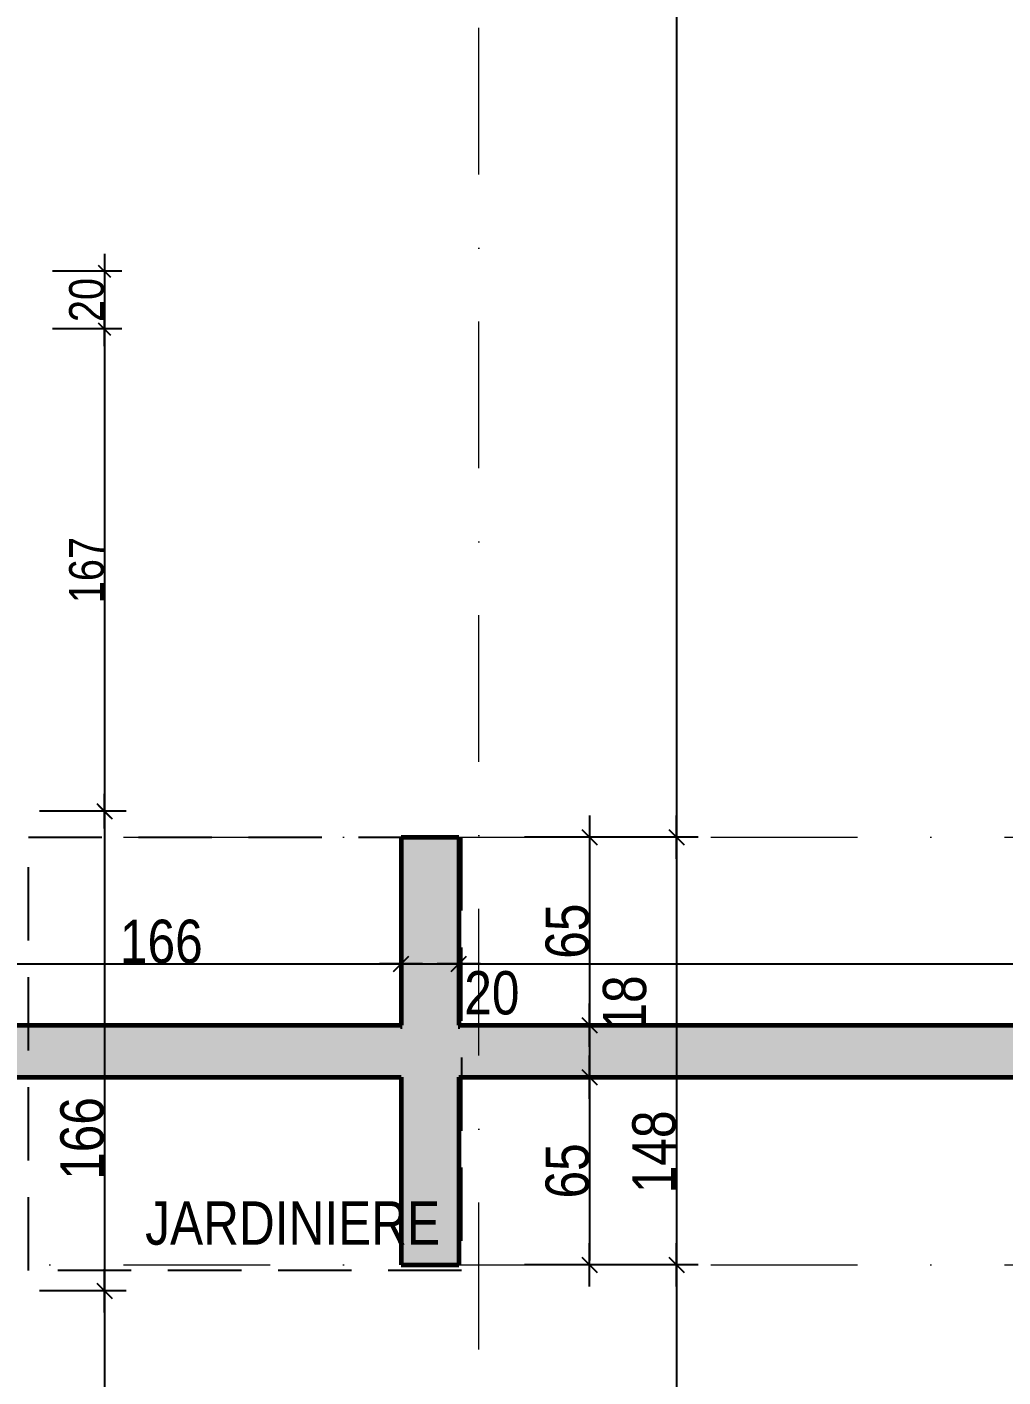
# Model space of a CAD drawing. Header units: millimetres. Extents: x 19188 to 26006, y -37354 to 0.
# Drawn here: x 21757.7 to 22095.7, y -34756.9 to -34289.5 of the extents above; entities that cross this region are included whole.
import ezdxf

# ---------------------------------------------------------------- set-up
doc = ezdxf.new("R2010")
doc.units = ezdxf.units.MM
doc.linetypes.add('CACHEX2', pattern=[19.05, 12.7, -6.35])
doc.linetypes.add('TIRETPTX2', pattern=[50.8, 25.4, -12.7, 0, -12.7])
for name, color, linetype in [('01_cote_gen', 4, 'Continuous'), ('01_murs_sup', 2, 'CACHEX2'), ('01_poch_murs', 253, 'Continuous'), ('01_texte', 230, 'Continuous'), ('AA_COTES', 2, 'Continuous')]:
    doc.layers.add(name, color=color, linetype=linetype)
doc.layers.add('01_murs_coup', color=5, linetype='Continuous', lineweight=60)
doc.layers.add('01_tram_axes', color=2, linetype='TIRETPTX2', lineweight=9)
doc.styles.add('ARIAL NA', font='ARIALN.TTF')
doc.styles.add('STYLE2', font='ARIALN.TTF')
doc.dimstyles.new('JB50', dxfattribs={"dimscale": 0.1, "dimtxt": 150, "dimasz": 15, "dimexe": 0.1, "dimexo": 0.1, "dimgap": 0.09, "dimtad": 1, "dimdec": 1, "dimdsep": 46, "dimtxsty": 'STYLE2', "dimblk1": 'BOND_G', "dimblk2": 'BOND_D', "dimsah": 1, "dimcen": 1.5, "dimdle": 0.01, "dimse1": 1, "dimse2": 1, "dimclrd": 4, "dimclre": 2, "dimclrt": 6, "dimazin": 2, "dimtfac": 2.333333, "dimtdec": 1, "dimtix": 1, "dimtmove": 2, "dimatfit": 3, "dimldrblk": 'BOND_G', "dimfxl": 1, "dimtolj": 1, "dimtzin": 0, "dimarcsym": 0})
doc.dimstyles.new('JB50res', dxfattribs={"dimscale": 0.1, "dimtxt": 120, "dimasz": 12, "dimexe": 0.1, "dimexo": 0.1, "dimgap": 0.09, "dimtad": 1, "dimdec": 1, "dimdsep": 46, "dimtxsty": 'STYLE2', "dimblk1": 'BOND_G', "dimblk2": 'BOND_D', "dimsah": 1, "dimcen": 1.5, "dimdle": 0.01, "dimse1": 1, "dimse2": 1, "dimclrd": 4, "dimclre": 2, "dimclrt": 6, "dimazin": 2, "dimtfac": 2.333333, "dimtdec": 1, "dimtix": 1, "dimtmove": 2, "dimatfit": 3, "dimldrblk": 'BOND_G', "dimfxl": 1, "dimtolj": 1, "dimtzin": 0, "dimarcsym": 0})

# ---------------------------------------------------------------- blocks, each defined once
blk = doc.blocks.new('BOND_G')
at = {"layer": 'AA_COTES', "color": 0}
for p, q in [((0, -5), (0, 15)), ((5, 0), (-5, 0)), ((1.77, 1.77), (-1.77, -1.77))]:
    blk.add_line(p, q, dxfattribs=at)
blk = doc.blocks.new('BOND_D')
at = {"layer": 'AA_COTES', "color": 0}
for p, q in [((0, 5), (0, -15)), ((5, 0), (-5, 0)), ((-1.77, -1.77), (1.77, 1.77))]:
    blk.add_line(p, q, dxfattribs=at)
blk = doc.blocks.new('*D3106')
at = {"layer": '01_cote_gen', "color": 4, "lineweight": -2, "ltscale": 0.1, "transparency": 16777216}
blk.add_line((21982.58, -33969.51), (21982.58, -34568.51), dxfattribs=at)
at = {"layer": 'Defpoints', "color": 0, "ltscale": 0.1, "transparency": 16777216}
for p in [(21927.47, -33968.01), (21907.22, -34570.01), (21982.58, -34570.01)]:
    blk.add_point(p, dxfattribs=at)
at = {"layer": '01_cote_gen', "color": 4, "lineweight": -2, "ltscale": 0.1, "transparency": 16777216, "xscale": 1.5, "yscale": 1.5, "zscale": 1.5}
for name, p, rotation in [('BOND_G', (21982.58, -33968.01), 90), ('BOND_D', (21982.58, -34570.01), 270)]:
    blk.add_blockref(name, p, dxfattribs=dict(at, rotation=rotation))
at = {"layer": '01_cote_gen', "color": 6, "ltscale": 0.1, "transparency": 16777216, "insert": (21974.91, -34269.01), "char_height": 15, "attachment_point": 5, "rotation": 90, "style": 'STYLE2'}
blk.add_mtext('\\A1;602', dxfattribs=at)
blk = doc.blocks.new('*D3107')
at = {"layer": '01_cote_gen', "color": 4, "lineweight": -2, "ltscale": 0.1, "transparency": 16777216}
blk.add_line((21982.58, -34571.51), (21982.58, -34716.51), dxfattribs=at)
at = {"layer": 'Defpoints', "color": 0, "ltscale": 0.1, "transparency": 16777216}
for p in [(21907.22, -34570.01), (21907.22, -34718.01), (21982.58, -34718.01)]:
    blk.add_point(p, dxfattribs=at)
at = {"layer": '01_cote_gen', "color": 4, "lineweight": -2, "ltscale": 0.1, "transparency": 16777216, "xscale": 1.5, "yscale": 1.5, "zscale": 1.5}
for name, p, rotation in [('BOND_G', (21982.58, -34570.01), 90), ('BOND_D', (21982.58, -34718.01), 270)]:
    blk.add_blockref(name, p, dxfattribs=dict(at, rotation=rotation))
at = {"layer": '01_cote_gen', "color": 6, "ltscale": 0.1, "transparency": 16777216, "insert": (21974.91, -34678.93), "char_height": 15, "attachment_point": 5, "rotation": 90, "style": 'STYLE2'}
blk.add_mtext('\\A1;148', dxfattribs=at)
blk = doc.blocks.new('*D3108')
at = {"layer": '01_cote_gen', "color": 4, "lineweight": -2, "ltscale": 0.1, "transparency": 16777216}
blk.add_line((21982.58, -34719.51), (21982.58, -35318.51), dxfattribs=at)
at = {"layer": 'Defpoints', "color": 0, "ltscale": 0.1, "transparency": 16777216}
for p in [(21907.22, -34718.01), (21907.22, -35320.01), (21982.58, -35320.01)]:
    blk.add_point(p, dxfattribs=at)
at = {"layer": '01_cote_gen', "color": 4, "lineweight": -2, "ltscale": 0.1, "transparency": 16777216, "xscale": 1.5, "yscale": 1.5, "zscale": 1.5}
for name, p, rotation in [('BOND_G', (21982.58, -34718.01), 90), ('BOND_D', (21982.58, -35320.01), 270)]:
    blk.add_blockref(name, p, dxfattribs=dict(at, rotation=rotation))
at = {"layer": '01_cote_gen', "color": 6, "ltscale": 0.1, "transparency": 16777216, "insert": (21974.91, -35019.01), "char_height": 15, "attachment_point": 5, "rotation": 90, "style": 'STYLE2'}
blk.add_mtext('\\A1;602', dxfattribs=at)
blk = doc.blocks.new('*D3109')
at = {"layer": '01_cote_gen', "color": 4, "lineweight": -2, "ltscale": 0.1, "transparency": 16777216}
blk.add_line((21952.54, -34571.51), (21952.54, -34633.51), dxfattribs=at)
at = {"layer": 'Defpoints', "color": 0, "ltscale": 0.1, "transparency": 16777216}
for p in [(21907.22, -34570.01), (21931.5, -34635.01), (21952.54, -34635.01)]:
    blk.add_point(p, dxfattribs=at)
at = {"layer": '01_cote_gen', "color": 4, "lineweight": -2, "ltscale": 0.1, "transparency": 16777216, "xscale": 1.5, "yscale": 1.5, "zscale": 1.5}
for name, p, rotation in [('BOND_G', (21952.54, -34570.01), 90), ('BOND_D', (21952.54, -34635.01), 270)]:
    blk.add_blockref(name, p, dxfattribs=dict(at, rotation=rotation))
at = {"layer": '01_cote_gen', "color": 6, "ltscale": 0.1, "transparency": 16777216, "insert": (21944.87, -34602.51), "char_height": 15, "attachment_point": 5, "rotation": 90, "style": 'STYLE2'}
blk.add_mtext('\\A1;65', dxfattribs=at)
blk = doc.blocks.new('*D3110')
at = {"layer": '01_cote_gen', "color": 4, "lineweight": -2, "ltscale": 0.1, "transparency": 16777216}
blk.add_line((21952.54, -34636.51), (21952.54, -34651.51), dxfattribs=at)
at = {"layer": 'Defpoints', "color": 0, "ltscale": 0.1, "transparency": 16777216}
for p in [(21921.58, -34635.01), (21921.58, -34653.01), (21952.54, -34653.01)]:
    blk.add_point(p, dxfattribs=at)
at = {"layer": '01_cote_gen', "color": 4, "lineweight": -2, "ltscale": 0.1, "transparency": 16777216, "xscale": 1.5, "yscale": 1.5, "zscale": 1.5}
for name, p, rotation in [('BOND_G', (21952.54, -34635.01), 90), ('BOND_D', (21952.54, -34653.01), 270)]:
    blk.add_blockref(name, p, dxfattribs=dict(at, rotation=rotation))
at = {"layer": '01_cote_gen', "color": 6, "ltscale": 0.1, "transparency": 16777216, "insert": (21964.72, -34627.38), "char_height": 15, "attachment_point": 5, "rotation": 90, "style": 'STYLE2'}
blk.add_mtext('\\A1;18', dxfattribs=at)
blk = doc.blocks.new('*D3111')
at = {"layer": '01_cote_gen', "color": 4, "lineweight": -2, "ltscale": 0.1, "transparency": 16777216}
blk.add_line((21952.54, -34654.51), (21952.54, -34716.51), dxfattribs=at)
at = {"layer": 'Defpoints', "color": 0, "ltscale": 0.1, "transparency": 16777216}
for p in [(21920.39, -34653.01), (21907.22, -34718.01), (21952.54, -34718.01)]:
    blk.add_point(p, dxfattribs=at)
at = {"layer": '01_cote_gen', "color": 4, "lineweight": -2, "ltscale": 0.1, "transparency": 16777216, "xscale": 1.5, "yscale": 1.5, "zscale": 1.5}
for name, p, rotation in [('BOND_G', (21952.54, -34653.01), 90), ('BOND_D', (21952.54, -34718.01), 270)]:
    blk.add_blockref(name, p, dxfattribs=dict(at, rotation=rotation))
at = {"layer": '01_cote_gen', "color": 6, "ltscale": 0.1, "transparency": 16777216, "insert": (21944.87, -34685.51), "char_height": 15, "attachment_point": 5, "rotation": 90, "style": 'STYLE2'}
blk.add_mtext('\\A1;65', dxfattribs=at)
blk = doc.blocks.new('*D2914')
at = {"layer": '01_cote_gen', "color": 4, "lineweight": -2, "ltscale": 0.1, "transparency": 16777216}
blk.add_line((21722.72, -34613.82), (21885.72, -34613.82), dxfattribs=at)
at = {"layer": 'Defpoints', "color": 0, "ltscale": 0.1, "transparency": 16777216}
for p in [(21887.22, -34613.82), (21887.22, -34622.46), (21721.22, -34632.63)]:
    blk.add_point(p, dxfattribs=at)
at = {"layer": '01_cote_gen', "color": 4, "lineweight": -2, "ltscale": 0.1, "transparency": 16777216, "xscale": 1.5, "yscale": 1.5, "zscale": 1.5, "rotation": 180}
blk.add_blockref('BOND_G', (21721.22, -34613.82), dxfattribs=at)
at = {"layer": '01_cote_gen', "color": 4, "lineweight": -2, "ltscale": 0.1, "transparency": 16777216, "xscale": 1.5, "yscale": 1.5, "zscale": 1.5}
blk.add_blockref('BOND_D', (21887.22, -34613.82), dxfattribs=at)
at = {"layer": '01_cote_gen', "color": 6, "ltscale": 0.1, "transparency": 16777216, "insert": (21804.22, -34606.15), "char_height": 15, "attachment_point": 5, "style": 'STYLE2'}
blk.add_mtext('\\A1;166', dxfattribs=at)
blk = doc.blocks.new('*D2915')
at = {"layer": '01_cote_gen', "color": 4, "lineweight": -2, "ltscale": 0.1, "transparency": 16777216}
blk.add_line((21888.72, -34613.82), (21905.72, -34613.82), dxfattribs=at)
at = {"layer": 'Defpoints', "color": 0, "ltscale": 0.1, "transparency": 16777216}
for p in [(21887.22, -34599.16), (21907.22, -34599.16), (21907.22, -34613.82)]:
    blk.add_point(p, dxfattribs=at)
at = {"layer": '01_cote_gen', "color": 4, "lineweight": -2, "ltscale": 0.1, "transparency": 16777216, "xscale": 1.5, "yscale": 1.5, "zscale": 1.5, "rotation": 180}
blk.add_blockref('BOND_G', (21887.22, -34613.82), dxfattribs=at)
at = {"layer": '01_cote_gen', "color": 4, "lineweight": -2, "ltscale": 0.1, "transparency": 16777216, "xscale": 1.5, "yscale": 1.5, "zscale": 1.5}
blk.add_blockref('BOND_D', (21907.22, -34613.82), dxfattribs=at)
at = {"layer": '01_cote_gen', "color": 6, "ltscale": 0.1, "transparency": 16777216, "insert": (21918.69, -34623.95), "char_height": 15, "attachment_point": 5, "style": 'STYLE2'}
blk.add_mtext('\\A1;20', dxfattribs=at)
blk = doc.blocks.new('*D2916')
at = {"layer": '01_cote_gen', "color": 4, "lineweight": -2, "ltscale": 0.1, "transparency": 16777216}
blk.add_line((21908.72, -34613.82), (22331.72, -34613.82), dxfattribs=at)
at = {"layer": 'Defpoints', "color": 0, "ltscale": 0.1, "transparency": 16777216}
for p in [(21907.22, -34589.57), (22333.22, -34589.57), (22333.22, -34613.82)]:
    blk.add_point(p, dxfattribs=at)
at = {"layer": '01_cote_gen', "color": 4, "lineweight": -2, "ltscale": 0.1, "transparency": 16777216, "xscale": 1.5, "yscale": 1.5, "zscale": 1.5, "rotation": 180}
blk.add_blockref('BOND_G', (21907.22, -34613.82), dxfattribs=at)
at = {"layer": '01_cote_gen', "color": 4, "lineweight": -2, "ltscale": 0.1, "transparency": 16777216, "xscale": 1.5, "yscale": 1.5, "zscale": 1.5}
blk.add_blockref('BOND_D', (22333.22, -34613.82), dxfattribs=at)
at = {"layer": '01_cote_gen', "color": 6, "ltscale": 0.1, "transparency": 16777216, "insert": (22120.22, -34606.15), "char_height": 15, "attachment_point": 5, "style": 'STYLE2'}
blk.add_mtext('\\A1;426', dxfattribs=at)
blk = doc.blocks.new('*D2918')
at = {"layer": '01_cote_gen', "color": 4, "lineweight": -2, "ltscale": 0.1, "transparency": 16777216}
blk.add_line((21784.51, -34562.51), (21784.51, -34725.51), dxfattribs=at)
at = {"layer": 'Defpoints', "color": 0, "ltscale": 0.1, "transparency": 16777216}
for p in [(21766.51, -34561.01), (21766.51, -34727.01), (21784.51, -34727.01)]:
    blk.add_point(p, dxfattribs=at)
at = {"layer": '01_cote_gen', "color": 4, "lineweight": -2, "ltscale": 0.1, "transparency": 16777216, "xscale": 1.5, "yscale": 1.5, "zscale": 1.5}
for name, p, rotation in [('BOND_G', (21784.51, -34561.01), 90), ('BOND_D', (21784.51, -34727.01), 270)]:
    blk.add_blockref(name, p, dxfattribs=dict(at, rotation=rotation))
at = {"layer": '01_cote_gen', "color": 6, "ltscale": 0.1, "transparency": 16777216, "insert": (21776.84, -34674.3), "char_height": 15, "attachment_point": 5, "rotation": 90, "style": 'STYLE2'}
blk.add_mtext('\\A1;166', dxfattribs=at)
blk = doc.blocks.new('*D3706')
at = {"layer": '01_cote_gen', "color": 4, "lineweight": -2, "ltscale": 0.1, "transparency": 16777216}
blk.add_line((21784.51, -34375.19), (21784.51, -34392.79), dxfattribs=at)
at = {"layer": 'Defpoints', "color": 0, "ltscale": 0.1, "transparency": 16777216}
for p in [(21712.23, -34373.99), (21712.23, -34393.99), (21784.51, -34393.99)]:
    blk.add_point(p, dxfattribs=at)
at = {"layer": '01_cote_gen', "color": 4, "lineweight": -2, "ltscale": 0.1, "transparency": 16777216, "xscale": 1.2, "yscale": 1.2, "zscale": 1.2}
for name, p, rotation in [('BOND_G', (21784.51, -34373.99), 90), ('BOND_D', (21784.51, -34393.99), 270)]:
    blk.add_blockref(name, p, dxfattribs=dict(at, rotation=rotation))
at = {"layer": '01_cote_gen', "color": 6, "ltscale": 0.1, "transparency": 16777216, "insert": (21778.38, -34383.99), "char_height": 12, "attachment_point": 5, "rotation": 90, "style": 'STYLE2'}
blk.add_mtext('\\A1;20', dxfattribs=at)
blk = doc.blocks.new('*D3707')
at = {"layer": '01_cote_gen', "color": 4, "lineweight": -2, "ltscale": 0.1, "transparency": 16777216}
blk.add_line((21784.51, -34395.19), (21784.51, -34559.81), dxfattribs=at)
at = {"layer": 'Defpoints', "color": 0, "ltscale": 0.1, "transparency": 16777216}
for p in [(21766.51, -34393.99), (21766.51, -34561.01), (21784.51, -34561.01)]:
    blk.add_point(p, dxfattribs=at)
at = {"layer": '01_cote_gen', "color": 4, "lineweight": -2, "ltscale": 0.1, "transparency": 16777216, "xscale": 1.2, "yscale": 1.2, "zscale": 1.2}
for name, p, rotation in [('BOND_G', (21784.51, -34393.99), 90), ('BOND_D', (21784.51, -34561.01), 270)]:
    blk.add_blockref(name, p, dxfattribs=dict(at, rotation=rotation))
at = {"layer": '01_cote_gen', "color": 6, "ltscale": 0.1, "transparency": 16777216, "insert": (21778.38, -34477.5), "char_height": 12, "attachment_point": 5, "rotation": 90, "style": 'STYLE2'}
blk.add_mtext('\\A1;167', dxfattribs=at)
blk = doc.blocks.new('*D3708')
at = {"layer": '01_cote_gen', "color": 4, "lineweight": -2, "ltscale": 0.1, "transparency": 16777216}
blk.add_line((21784.51, -34728.21), (21784.51, -34893.85), dxfattribs=at)
at = {"layer": 'Defpoints', "color": 0, "ltscale": 0.1, "transparency": 16777216}
for p in [(21767.59, -34727.01), (21712.23, -34895.05), (21784.51, -34895.05)]:
    blk.add_point(p, dxfattribs=at)
at = {"layer": '01_cote_gen', "color": 4, "lineweight": -2, "ltscale": 0.1, "transparency": 16777216, "xscale": 1.2, "yscale": 1.2, "zscale": 1.2}
for name, p, rotation in [('BOND_G', (21784.51, -34727.01), 90), ('BOND_D', (21784.51, -34895.05), 270)]:
    blk.add_blockref(name, p, dxfattribs=dict(at, rotation=rotation))
at = {"layer": '01_cote_gen', "color": 6, "ltscale": 0.1, "transparency": 16777216, "insert": (21778.38, -34811.03), "char_height": 12, "attachment_point": 5, "rotation": 90, "style": 'STYLE2'}
blk.add_mtext('\\A1;168', dxfattribs=at)

msp = doc.modelspace()

# ---------------------------------------------------------------- hatches: boundary and pattern name
at = {"layer": '01_poch_murs', "ltscale": 0.1}
h = msp.add_hatch(color=256, dxfattribs=at)
h.dxf.hatch_style = 1
h.paths.add_polyline_path([(20637.22, -33952.01), (20540.22, -33952.01), (20540.22, -33752.01), (20540.22, -33952.01), (20437.22, -33952.01), (20437.22, -33968.01), (20540.22, -33968.01), (20540.22, -34613.01), (20558.22, -34613.01), (20558.22, -34579.01), (20934.22, -34579.01), (20934.22, -34560.98), (20558.22, -34561.01), (20558.22, -33968.01), (20637.22, -33968.01)])
h.paths.add_polyline_path([(20337.22, -33952.01), (20237.22, -33952.01), (20237.22, -33968.01), (20337.22, -33968.01)])
h.paths.add_polyline_path([(20037.22, -33952.01), (19924.22, -33952.01), (19924.22, -34424.01), (19940.22, -34424.01), (19940.22, -33968.01), (20037.22, -33968.01)])
h.paths.add_polyline_path([(21037.22, -33952.01), (20837.22, -33952.01), (20837.22, -33968.01), (21037.22, -33968.01)])
h.paths.add_polyline_path([(21308.22, -33752.01), (21292.22, -33752.01), (21292.22, -33952.01), (21292.22, -33952.01), (21137.22, -33952.01), (21137.22, -33968.01), (21292.22, -33968.01), (21292.22, -34561.01), (21036.22, -34561.01), (21036.22, -34579.01), (21308.22, -34578.99)])
h.paths.add_polyline_path([(21536.22, -33952.01), (21310.22, -33952.01), (21310.22, -34579.01), (21562.22, -34579.01), (21562.22, -34561.01), (21326.22, -34561.01), (21326.22, -33968.01), (21536.22, -33968.01)])
h.paths.add_polyline_path([(21794.22, -33952.01), (21636.22, -33952.01), (21636.22, -33968.01), (21794.22, -33968.01)])
h.paths.add_polyline_path([(22112.22, -33952.01), (21894.22, -33952.01), (21894.22, -33968.01), (22112.22, -33968.01)])
h.paths.add_polyline_path([(22349.22, -33952.01), (22212.22, -33952.01), (22212.22, -33968.01), (22333.22, -33968.01), (22333.22, -34019.01), (22349.22, -34019.01)])
h.paths.add_polyline_path([(22349.22, -34219.01), (22333.22, -34219.01), (22333.71, -34365.05), (22349.71, -34365.05)])
h.paths.add_polyline_path([(22349.71, -34465.05), (22333.71, -34465.05), (22333.22, -34635.01), (21907.22, -34635.01), (21907.22, -34570.01), (21887.22, -34570.01), (21887.22, -34635.01), (21721.22, -34635.01), (21721.22, -34561.01), (21664.22, -34561.01), (21664.22, -34579.01), (21703.22, -34579.01), (21703.22, -34709.01), (21664.22, -34709.01), (21664.22, -34727.01), (21721.22, -34727.01), (21721.22, -34653.01), (21887.22, -34653.01), (21887.22, -34718.01), (21907.22, -34718.01), (21907.22, -34653.01), (22333.22, -34653.01), (22333.22, -34823.01), (22349.22, -34823.01)])
h.paths.add_polyline_path([(21562.22, -34709.01), (21310.22, -34709.01), (21310.22, -35336.01), (21571.22, -35336.01), (21571.22, -35320.01), (21326.22, -35320.01), (21326.22, -34727.01), (21562.22, -34727.01)])
h.paths.add_polyline_path([(22349.22, -34923.01), (22333.22, -34923.01), (22333.22, -35019.01), (22349.22, -35019.01)])
h.paths.add_polyline_path([(20952.22, -34741.99), (20967.22, -34741.99), (20967.22, -34723.99), (20869.22, -34723.99), (20869.22, -34741.99), (20932.22, -34741.99), (20932.22, -34904.99), (20707.22, -34904.99), (20707.22, -34741.99), (20767.22, -34741.99), (20767.22, -34723.99), (20687.22, -34723.99), (20687.22, -35144.98), (20913.18, -35144.98), (20913.18, -35309.98), (20688.22, -35309.98), (20688.22, -35493.98), (20706.22, -35493.98), (20706.22, -35329.98), (20933.18, -35329.98), (20933.18, -35101.99), (21292.22, -35101.99), (21292.22, -35375.01), (21308.22, -35375.01), (21308.22, -34723.99), (21069.22, -34723.99), (21069.22, -34741.99), (21292.22, -34741.99), (21292.22, -35081.99), (20952.22, -35081.99)])
h.paths.add_polyline_path([(20932.22, -34924.99), (20932.22, -35014.99), (20707.22, -35014.99), (20707.22, -34924.99)], flags=16)
h.paths.add_polyline_path([(20932.22, -35034.99), (20932.22, -35081.99), (20913.18, -35081.99), (20913.18, -35124.98), (20707.22, -35124.98), (20707.22, -35034.99)], flags=16)
h.paths.add_polyline_path([(20558.22, -34715.01), (20540.22, -34715.01), (20540.22, -34779.01), (19940.22, -34779.01), (19940.22, -34524.01), (19924.22, -34524.01), (19924.22, -34924.01), (19940.22, -34924.01), (19940.22, -34797.01), (20540.22, -34797.01), (20540.22, -35203), (20558.22, -35203)])
h.paths.add_polyline_path([(20558.22, -35305), (20540.22, -35305), (20540.25, -35591.01), (19940.25, -35591.01), (19940.22, -35529.01), (19924.22, -35529.01), (19924.22, -35820.01), (19940.22, -35820.01), (19940.25, -35609.01), (20540.25, -35609.01), (20540.22, -35814.01), (20581.22, -35814.01), (20581.22, -35796.01), (20558.22, -35796.01)])
h.paths.add_polyline_path([(20706.22, -35595.98), (20688.22, -35595.98), (20688.22, -35796.01), (20683.22, -35796.01), (20683.22, -35814.01), (20688.22, -35814.01), (20688.22, -36205), (20457.22, -36205), (20457.22, -36223), (20688.22, -36223), (20688.22, -36381.01), (20928.22, -36381.01), (20928.22, -36645.01), (20673.22, -36645.01), (20673.22, -36661.01), (21006.22, -36661.01), (21006.22, -36645.01), (20944.22, -36645.01), (20944.22, -36381.01), (20962.22, -36381.01), (20962.22, -36365.01), (20706.22, -36365.01)])
h.paths.add_polyline_path([(21308.22, -35475.01), (21292.22, -35475.01), (21292.22, -35719.01), (21308.22, -35719.01)])
h.paths.add_polyline_path([(21308.22, -35819.01), (21292.22, -35819.01), (21292.22, -36019.01), (21308.22, -36019.01)])
h.paths.add_polyline_path([(21308.22, -36119.01), (21292.22, -36119.01), (21292.22, -36365.01), (21262.22, -36365.01), (21262.22, -36381.01), (21308.22, -36381.01)])
h.paths.add_polyline_path([(20303.22, -36365), (20265.22, -36365.01), (20265.22, -36381.01), (20287.22, -36381), (20287.22, -36645), (20226.22, -36645.01), (20226.22, -36661.01), (20326.22, -36661.01), (20326.22, -36645.01), (20303.22, -36645.01)])
h.paths.add_polyline_path([(19940.22, -36225.01), (19924.22, -36225.01), (19924.22, -36381.01), (19965.22, -36381.01), (19965.22, -36365.01), (19940.22, -36365.01)])
h.paths.add_polyline_path([(19940.22, -35920.01), (19924.22, -35920.01), (19924.22, -36125.01), (19940.22, -36125.01)])
h.paths.add_polyline_path([(20573.22, -36645.01), (20426.22, -36645.01), (20426.22, -36661.01), (20573.22, -36661.01)])
h.paths.add_polyline_path([(20939.22, -34760.38), (20939.36, -34760.38), (20939.36, -34749.79), (20939.22, -34749.79)], flags=16)
h.paths.add_polyline_path([(20292.02, -36497.71), (20292.02, -36466.48)], flags=16)

# ---------------------------------------------------------------- linework, layer by layer
at = {"layer": '01_murs_coup'}
for p, q in [((21887.22, -34570.01), (21887.22, -34635.01)), ((21887.22, -34570.01), (21907.22, -34570.01)), ((21907.22, -34570.01), (21907.22, -34635.01)), ((21721.22, -34635.01), (21887.22, -34635.01)), ((21907.22, -34635.01), (22333.22, -34635.01)), ((21721.22, -34653.01), (21887.22, -34653.01)), ((21887.22, -34653.01), (21887.22, -34718.01)), ((21907.22, -34653.01), (21907.22, -34718.01)), ((21907.22, -34653.01), (22333.22, -34653.01)), ((21887.22, -34718.01), (21907.22, -34718.01))]:
    msp.add_line(p, q, dxfattribs=at)
at = {"layer": '01_murs_sup', "ltscale": 2}
for p, q in [((21758.2, -34720.01), (21758.21, -34570.01)), ((21758.2, -34720.01), (21758.21, -34570.01)), ((21758.21, -34570.01), (21908.13, -34570.01)), ((21758.21, -34570.01), (21908.13, -34570.01)), ((21908.13, -34570.01), (21908.13, -34720.01)), ((21908.13, -34570.01), (21908.13, -34720.01)), ((21908.13, -34720.01), (21758.2, -34720.01)), ((21908.13, -34720.01), (21758.2, -34720.01))]:
    msp.add_line(p, q, dxfattribs=at)
at = {"layer": '01_tram_axes', "color": 253, "ltscale": 2}
for p, q in [((21914.22, -35560.9), (21914.22, -33270.42)), ((19553.74, -34570.01), (22704.29, -34570.01)), ((19553.74, -34718.01), (22704.29, -34718.01))]:
    msp.add_line(p, q, dxfattribs=at)

# ---------------------------------------------------------------- texts
at = {"layer": '01_texte', "style": 'ARIAL NA'}
msp.add_text('JARDINIERE', height=15, dxfattribs=at).set_placement((21798.64, -34711.06))

# ---------------------------------------------------------------- dimensions: what is measured, and where the dimension line sits
at = {"layer": '01_cote_gen', "ltscale": 0.1}
for base, p1, p2, dimstyle, picture, middle in [((21982.58, -34570.01), (21927.47, -33968.01), (21907.22, -34570.01), 'JB50', '*D3106', (21974.91, -34269.01)), ((21784.51, -34393.99), (21712.23, -34373.99), (21712.23, -34393.99), 'JB50res', '*D3706', (21778.38, -34383.99)), ((21784.51, -34561.01), (21766.51, -34393.99), (21766.51, -34561.01), 'JB50res', '*D3707', (21778.38, -34477.5)), ((21952.54, -34635.01), (21907.22, -34570.01), (21931.5, -34635.01), 'JB50', '*D3109', (21944.87, -34602.51)), ((21952.54, -34718.01), (21920.39, -34653.01), (21907.22, -34718.01), 'JB50', '*D3111', (21944.87, -34685.51)), ((21982.58, -35320.01), (21907.22, -34718.01), (21907.22, -35320.01), 'JB50', '*D3108', (21974.91, -35019.01)), ((21784.51, -34895.05), (21767.59, -34727.01), (21712.23, -34895.05), 'JB50res', '*D3708', (21778.38, -34811.03))]:
    dim = msp.add_linear_dim(base=base, p1=p1, p2=p2, angle=90, dimstyle=dimstyle, dxfattribs=at)
    dim.commit()
    dim.dimension.update_dxf_attribs({"geometry": picture, "text_midpoint": middle})
for base, p1, p2, picture, middle in [((21784.51, -34727.01), (21766.51, -34561.01), (21766.51, -34727.01), '*D2918', (21776.84, -34674.3)), ((21982.58, -34718.01), (21907.22, -34570.01), (21907.22, -34718.01), '*D3107', (21974.91, -34678.93)), ((21952.54, -34653.01), (21921.58, -34635.01), (21921.58, -34653.01), '*D3110', (21964.72, -34627.38))]:
    dim = msp.add_linear_dim(base=base, p1=p1, p2=p2, angle=90, dimstyle='JB50', dxfattribs=at)
    dim.commit()
    dim.dimension.update_dxf_attribs({"geometry": picture, "text_midpoint": middle, "dimtype": 160})
for base, p1, p2, picture, middle in [((22333.22, -34613.82), (21907.22, -34589.57), (22333.22, -34589.57), '*D2916', (22120.22, -34606.15)), ((21887.22, -34613.82), (21721.22, -34632.63), (21887.22, -34622.46), '*D2914', (21804.22, -34606.15))]:
    dim = msp.add_linear_dim(base=base, p1=p1, p2=p2, dimstyle='JB50', dxfattribs=at)
    dim.commit()
    dim.dimension.update_dxf_attribs({"geometry": picture, "text_midpoint": middle})
dim = msp.add_linear_dim(base=(21907.22, -34613.82), p1=(21887.22, -34599.16), p2=(21907.22, -34599.16), dimstyle='JB50', dxfattribs=at)
dim.commit()
dim.dimension.update_dxf_attribs({"geometry": '*D2915', "text_midpoint": (21918.69, -34623.95), "dimtype": 160})

doc.saveas('drawing.dxf')
